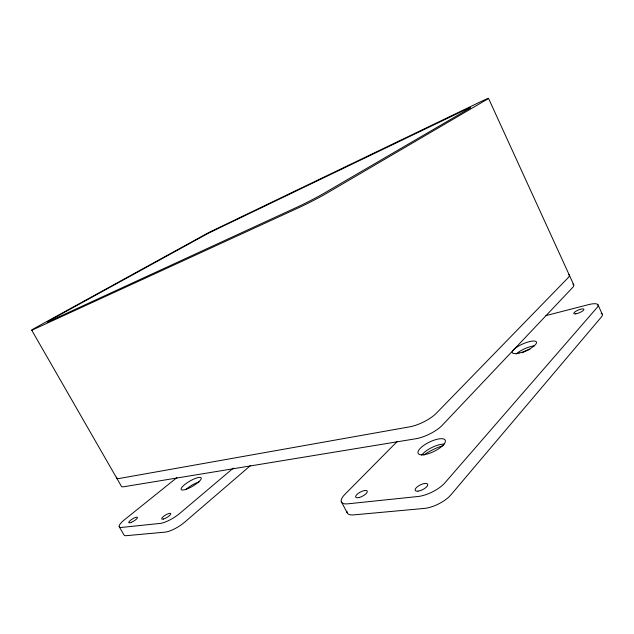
<?xml version="1.0" encoding="UTF-8"?>
<svg xmlns="http://www.w3.org/2000/svg" width="634" height="634" viewBox="0 0 634 634"><rect width="100%" height="100%" fill="white"/><g stroke="black" fill="none" stroke-linecap="round" stroke-linejoin="round"><path stroke-width="0.95" d="M397.13 441.581L344.872 494.385A19.448 6.903 -28 0 0 347.852 503.824L418.052 496.493A20.962 7.996 -26.2 0 0 444.894 482.854L596.998 307.656A16.642 4.47 -22.7 0 0 588.479 304.653L545.922 315.597M250.676 465.396L184.7 522.154A15.787 4.39 -31.2 0 1 165.181 532.124L126.435 535.667A15.081 3.899 -31.5 0 1 123.947 534.866L119.2 526.688M233.367 468.066L179.763 513.413A15.818 4.24 -31 0 1 160.204 523.407L121.657 527.425A15.105 3.756 -31.3 0 1 124.446 519.785L176.949 477.592M31.7 330.156L121.403 486.294A14.828 3.202 -30.5 0 0 123.852 486.738L415.849 438.744A20.621 6.689 -25.9 0 0 442.207 425.311L572.557 287.606A17.023 4.113 -23.4 0 0 572.732 284.095M341.274 501.613L347.036 512.51M488.505 98.333L573.746 284.817M597.973 304.788L602.237 314.179M568.31 274.411A17.055 3.939 -23.6 0 1 568.072 277.803L436.232 413.336A20.676 6.411 -26 0 1 409.818 426.809L119.121 478.504A14.859 3.067 -30.3 0 1 116.799 477.14M185.651 489.733A11.555 2.98 -30.3 0 1 199.005 481.927M601.127 313.347A16.611 4.628 -22.5 0 1 601.301 317.119L450.94 494.845A20.906 8.274 -26.2 0 1 424.162 508.436L353.693 514.887A19.4 7.14 -28 0 1 346.933 511.178M421.705 455.157A15.065 5.302 -25.8 0 1 444.315 444.077M516.266 353.97A13.171 3.812 -23.6 0 1 534.51 345.799M522.289 352.758A22.166 6.53 -23.6 0 1 530.024 349.35M423.9 454.998A25.344 9.082 -25.8 0 1 443.618 445.52M486.555 99.673L326.518 193.354A21.619 1.03 -27.2 0 1 298.947 207.611L33.554 329.442A15.335 0.483 -27.8 0 1 38.405 326.145L209.038 232.401L480.342 101.868A17.681 0.618 -26.8 0 1 486.555 99.673M468.391 109.072L324.331 193.108A21.033 0.975 -27.2 0 1 297.512 206.977L49.246 321.327A15.279 0.483 -27.8 0 1 53.731 318.213L208.428 233.185L462.646 111.021A17.578 0.626 -26.9 0 1 468.391 109.072M185.667 489.44A11.563 2.924 -30.2 0 0 201.271 478.488A11.563 2.924 -30.2 0 0 186.642 483.124A11.563 2.924 -30.2 0 0 185.667 489.44M131.397 522.313A5.064 1.268 -31.4 0 0 137.419 517.407A5.064 1.268 -31.4 0 0 130.43 520.332A5.064 1.268 -31.4 0 0 131.397 522.313M163.58 519.016A5.27 1.403 -31.1 0 0 170.768 513.92A5.27 1.403 -31.1 0 0 164.317 515.822A5.27 1.403 -31.1 0 0 163.58 519.016M424.495 454.626A15.081 5.207 -25.9 0 0 445.417 441.201A15.081 5.207 -25.9 0 0 425.065 444.513A15.081 5.207 -25.9 0 0 424.495 454.626M519.143 353.067A13.187 3.741 -23.7 0 0 536.507 342.186A13.187 3.741 -23.7 0 0 517.495 346.719A13.187 3.741 -23.7 0 0 519.143 353.067M575.727 313.846A5.508 1.474 -22.8 0 0 583.914 309.646A5.508 1.474 -22.8 0 0 576.916 310.668A5.508 1.474 -22.8 0 0 575.727 313.846M359.319 497.484A6.53 2.33 -28 0 0 367.284 491.128A6.53 2.33 -28 0 0 357.83 493.704A6.53 2.33 -28 0 0 359.319 497.484M418.02 491.152A6.958 2.647 -26.4 0 0 427.768 484.828A6.958 2.647 -26.4 0 0 418.503 485.929A6.958 2.647 -26.4 0 0 418.02 491.152"/></g></svg>
